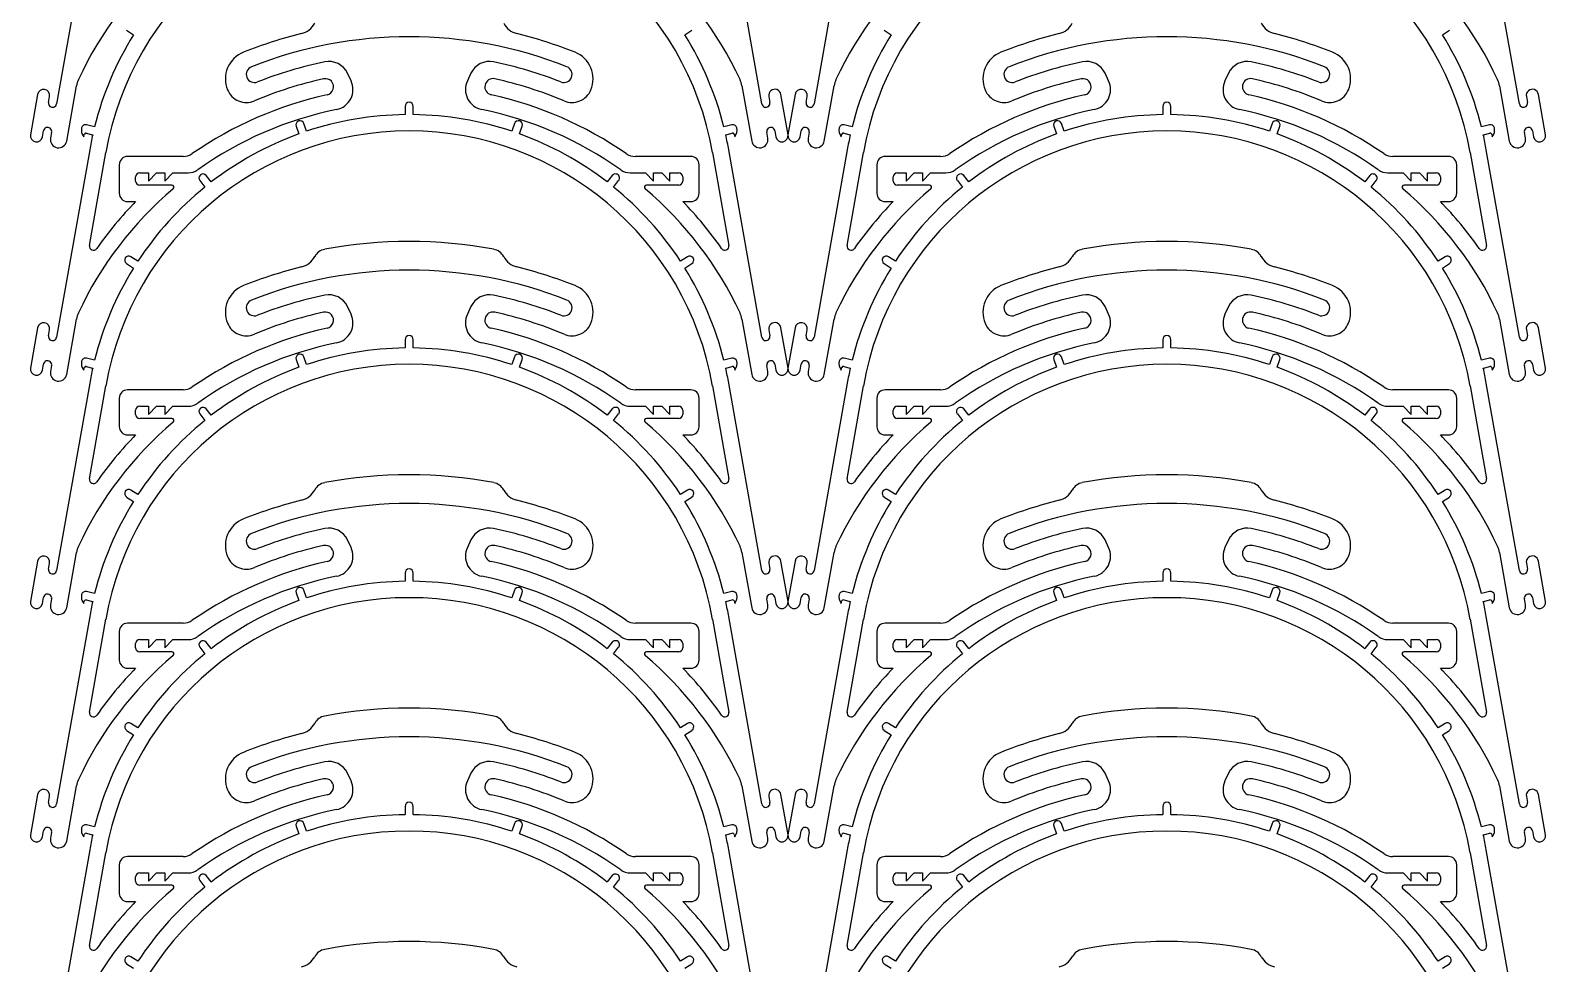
# Model space of a CAD drawing. Header units: millimetres. Extents: x 5 to 375, y 5 to 871.
# Drawn here: x 5.1 to 375.3, y 205 to 433 of the extents above; entities that cross this region are included whole.
import ezdxf

# ---------------------------------------------------------------- set-up
doc = ezdxf.new("R2010")
doc.units = ezdxf.units.MM
doc.header["$MEASUREMENT"] = 0

msp = doc.modelspace()

# ---------------------------------------------------------------- linework, layer by layer
at = {"color": 1}
for p, q in [((19.61, 460.85), (11.53, 415.06)), ((183.79, 415.06), (175.71, 460.85)), ((204.66, 460.85), (196.58, 415.06)), ((368.84, 415.06), (360.76, 460.85)), ((28.62, 433.04), (30.31, 431.96)), ((165.01, 431.96), (166.7, 433.04)), ((213.67, 433.04), (215.36, 431.96)), ((350.06, 431.96), (351.75, 433.04)), ((83.45, 420.69), (82.58, 422.55)), ((112.73, 422.55), (111.87, 420.69)), ((268.5, 420.69), (267.63, 422.55)), ((297.78, 422.55), (296.92, 420.69)), ((13.99, 405.99), (16.38, 419.5)), ((178.94, 419.5), (181.33, 405.99)), ((199.04, 405.99), (201.43, 419.5)), ((363.99, 419.5), (366.38, 405.99)), ((6.87, 417.4), (5.13, 407.55)), ((9.56, 415.4), (9.82, 416.88)), ((185.5, 416.88), (185.76, 415.4)), ((190.19, 407.55), (188.45, 417.4)), ((191.92, 417.4), (190.18, 407.55)), ((194.61, 415.4), (194.87, 416.88)), ((370.55, 416.88), (370.81, 415.4)), ((375.24, 407.55), (373.5, 417.4)), ((96.66, 414.46), (96.66, 412.45)), ((98.66, 412.45), (98.66, 414.46)), ((281.71, 414.46), (281.71, 412.45)), ((283.71, 412.45), (283.71, 414.46)), ((8.09, 407.03), (8.35, 408.51)), ((10.32, 408.16), (10.05, 406.69)), ((18.16, 407.03), (18.3, 407.64)), ((18.75, 407.92), (20.34, 407.54)), ((20.8, 409.49), (18.85, 409.95)), ((70.05, 409.63), (70.71, 407.73)), ((72.6, 408.39), (71.94, 410.29)), ((123.38, 410.29), (122.72, 408.39)), ((124.61, 407.73), (125.27, 409.63)), ((176.47, 409.95), (174.52, 409.49)), ((174.98, 407.54), (176.57, 407.92)), ((177.02, 407.64), (177.16, 407.03)), ((185.26, 406.69), (185, 408.16)), ((186.97, 408.51), (187.23, 407.03)), ((193.14, 407.03), (193.4, 408.51)), ((195.37, 408.16), (195.1, 406.69)), ((203.21, 407.03), (203.35, 407.64)), ((203.8, 407.92), (205.39, 407.54)), ((205.85, 409.49), (203.9, 409.95)), ((255.1, 409.63), (255.76, 407.73)), ((257.65, 408.39), (256.99, 410.29)), ((308.43, 410.29), (307.77, 408.39)), ((309.66, 407.73), (310.32, 409.63)), ((361.52, 409.95), (359.57, 409.49)), ((360.03, 407.54), (361.62, 407.92)), ((362.07, 407.64), (362.21, 407.03)), ((370.31, 406.69), (370.05, 408.16)), ((372.02, 408.51), (372.28, 407.03)), ((19.61, 403.85), (11.53, 358.06)), ((183.79, 358.06), (175.71, 403.85)), ((204.66, 403.85), (196.58, 358.06)), ((368.84, 358.06), (360.76, 403.85)), ((19.55, 380.51), (23.55, 403.16)), ((26.84, 400.22), (26.84, 393.22)), ((42.41, 402.22), (28.84, 402.22)), ((166.48, 402.22), (152.91, 402.22)), ((168.48, 393.22), (168.48, 400.22)), ((171.77, 403.16), (175.77, 380.51)), ((204.6, 380.51), (208.6, 403.16)), ((211.89, 400.22), (211.89, 393.22)), ((227.46, 402.22), (213.89, 402.22)), ((351.53, 402.22), (337.96, 402.22)), ((353.53, 393.22), (353.53, 400.22)), ((356.82, 403.16), (360.82, 380.51)), ((30.84, 396.22), (30.84, 397.22)), ((31.84, 398.22), (33.96, 398.22)), ((33.96, 398.22), (33.96, 396.22)), ((33.96, 396.22), (35.96, 398.22)), ((35.96, 398.22), (37.96, 398.22)), ((37.96, 398.22), (37.96, 396.22)), ((37.96, 396.22), (39.96, 398.22)), ((39.96, 398.22), (43.67, 398.22)), ((46.5, 396.33), (47.74, 394.76)), ((49.31, 396), (48.07, 397.57)), ((147.25, 397.57), (146.01, 396)), ((147.58, 394.76), (148.82, 396.33)), ((151.65, 398.22), (155.36, 398.22)), ((155.36, 398.22), (157.36, 396.22)), ((157.36, 396.22), (157.36, 398.22)), ((157.36, 398.22), (159.36, 398.22)), ((159.36, 398.22), (161.36, 396.22)), ((161.36, 396.22), (161.36, 398.22)), ((161.36, 398.22), (163.48, 398.22)), ((164.48, 397.22), (164.48, 396.22)), ((215.89, 396.22), (215.89, 397.22)), ((216.89, 398.22), (219.01, 398.22)), ((219.01, 398.22), (219.01, 396.22)), ((219.01, 396.22), (221.01, 398.22)), ((221.01, 398.22), (223.01, 398.22)), ((223.01, 398.22), (223.01, 396.22)), ((223.01, 396.22), (225.01, 398.22)), ((225.01, 398.22), (228.72, 398.22)), ((231.55, 396.33), (232.79, 394.76)), ((234.36, 396), (233.12, 397.57)), ((332.3, 397.57), (331.06, 396)), ((332.63, 394.76), (333.87, 396.33)), ((336.7, 398.22), (340.41, 398.22)), ((340.41, 398.22), (342.41, 396.22)), ((342.41, 396.22), (342.41, 398.22)), ((342.41, 398.22), (344.41, 398.22)), ((344.41, 398.22), (346.41, 396.22)), ((346.41, 396.22), (346.41, 398.22)), ((346.41, 398.22), (348.53, 398.22)), ((349.53, 397.22), (349.53, 396.22)), ((39.71, 395.22), (31.84, 395.22)), ((163.48, 395.22), (155.61, 395.22)), ((224.76, 395.22), (216.89, 395.22)), ((348.53, 395.22), (340.66, 395.22)), ((28.84, 391.22), (30.84, 391.22)), ((164.48, 391.22), (166.48, 391.22)), ((213.89, 391.22), (215.89, 391.22)), ((349.53, 391.22), (351.53, 391.22)), ((31.39, 376.65), (29.69, 377.73)), ((165.63, 377.73), (163.93, 376.65)), ((216.44, 376.65), (214.74, 377.73)), ((350.68, 377.73), (348.98, 376.65)), ((28.62, 376.04), (30.31, 374.96)), ((165.01, 374.96), (166.7, 376.04)), ((213.67, 376.04), (215.36, 374.96)), ((350.06, 374.96), (351.75, 376.04)), ((83.45, 363.69), (82.58, 365.55)), ((112.73, 365.55), (111.87, 363.69)), ((268.5, 363.69), (267.63, 365.55)), ((297.78, 365.55), (296.92, 363.69)), ((6.87, 360.4), (5.13, 350.55)), ((9.56, 358.4), (9.82, 359.88)), ((13.99, 348.99), (16.38, 362.5)), ((178.94, 362.5), (181.33, 348.99)), ((185.5, 359.88), (185.76, 358.4)), ((190.19, 350.55), (188.45, 360.4)), ((191.92, 360.4), (190.18, 350.55)), ((194.61, 358.4), (194.87, 359.88)), ((199.04, 348.99), (201.43, 362.5)), ((363.99, 362.5), (366.38, 348.99)), ((370.55, 359.88), (370.81, 358.4)), ((375.24, 350.55), (373.5, 360.4)), ((96.66, 357.46), (96.66, 355.45)), ((98.66, 355.45), (98.66, 357.46)), ((281.71, 357.46), (281.71, 355.45)), ((283.71, 355.45), (283.71, 357.46)), ((20.8, 352.49), (18.85, 352.95)), ((70.05, 352.63), (70.71, 350.73)), ((72.6, 351.39), (71.94, 353.29)), ((123.38, 353.29), (122.72, 351.39)), ((124.61, 350.73), (125.27, 352.63)), ((176.47, 352.95), (174.52, 352.49)), ((205.85, 352.49), (203.9, 352.95)), ((255.1, 352.63), (255.76, 350.73)), ((257.65, 351.39), (256.99, 353.29)), ((308.43, 353.29), (307.77, 351.39)), ((309.66, 350.73), (310.32, 352.63)), ((361.52, 352.95), (359.57, 352.49)), ((8.09, 350.03), (8.35, 351.51)), ((10.32, 351.16), (10.05, 349.69)), ((18.16, 350.03), (18.3, 350.64)), ((18.75, 350.92), (20.34, 350.54)), ((174.98, 350.54), (176.57, 350.92)), ((177.02, 350.64), (177.16, 350.03)), ((185.26, 349.69), (185, 351.16)), ((186.97, 351.51), (187.23, 350.03)), ((193.14, 350.03), (193.4, 351.51)), ((195.37, 351.16), (195.1, 349.69)), ((203.21, 350.03), (203.35, 350.64)), ((203.8, 350.92), (205.39, 350.54)), ((360.03, 350.54), (361.62, 350.92)), ((362.07, 350.64), (362.21, 350.03)), ((370.31, 349.69), (370.05, 351.16)), ((372.02, 351.51), (372.28, 350.03)), ((19.61, 346.85), (11.53, 301.06)), ((19.55, 323.51), (23.55, 346.16)), ((42.41, 345.22), (28.84, 345.22)), ((166.48, 345.22), (152.91, 345.22)), ((171.77, 346.16), (175.77, 323.51)), ((183.79, 301.06), (175.71, 346.85)), ((204.66, 346.85), (196.58, 301.06)), ((204.6, 323.51), (208.6, 346.16)), ((227.46, 345.22), (213.89, 345.22)), ((351.53, 345.22), (337.96, 345.22)), ((356.82, 346.16), (360.82, 323.51)), ((368.84, 301.06), (360.76, 346.85)), ((26.84, 343.22), (26.84, 336.22)), ((31.84, 341.22), (33.96, 341.22)), ((33.96, 341.22), (33.96, 339.22)), ((33.96, 339.22), (35.96, 341.22)), ((35.96, 341.22), (37.96, 341.22)), ((37.96, 341.22), (37.96, 339.22)), ((37.96, 339.22), (39.96, 341.22)), ((39.96, 341.22), (43.67, 341.22)), ((49.31, 339), (48.07, 340.57)), ((147.25, 340.57), (146.01, 339)), ((151.65, 341.22), (155.36, 341.22)), ((155.36, 341.22), (157.36, 339.22)), ((157.36, 339.22), (157.36, 341.22)), ((157.36, 341.22), (159.36, 341.22)), ((159.36, 341.22), (161.36, 339.22)), ((161.36, 339.22), (161.36, 341.22)), ((161.36, 341.22), (163.48, 341.22)), ((168.48, 336.22), (168.48, 343.22)), ((211.89, 343.22), (211.89, 336.22)), ((216.89, 341.22), (219.01, 341.22)), ((219.01, 341.22), (219.01, 339.22)), ((219.01, 339.22), (221.01, 341.22)), ((221.01, 341.22), (223.01, 341.22)), ((223.01, 341.22), (223.01, 339.22)), ((223.01, 339.22), (225.01, 341.22)), ((225.01, 341.22), (228.72, 341.22)), ((234.36, 339), (233.12, 340.57)), ((332.3, 340.57), (331.06, 339)), ((336.7, 341.22), (340.41, 341.22)), ((340.41, 341.22), (342.41, 339.22)), ((342.41, 339.22), (342.41, 341.22)), ((342.41, 341.22), (344.41, 341.22)), ((344.41, 341.22), (346.41, 339.22)), ((346.41, 339.22), (346.41, 341.22)), ((346.41, 341.22), (348.53, 341.22)), ((353.53, 336.22), (353.53, 343.22)), ((30.84, 339.22), (30.84, 340.22)), ((39.71, 338.22), (31.84, 338.22)), ((46.5, 339.33), (47.74, 337.76)), ((147.58, 337.76), (148.82, 339.33)), ((163.48, 338.22), (155.61, 338.22)), ((164.48, 340.22), (164.48, 339.22)), ((215.89, 339.22), (215.89, 340.22)), ((224.76, 338.22), (216.89, 338.22)), ((231.55, 339.33), (232.79, 337.76)), ((332.63, 337.76), (333.87, 339.33)), ((348.53, 338.22), (340.66, 338.22)), ((349.53, 340.22), (349.53, 339.22)), ((28.84, 334.22), (30.84, 334.22)), ((164.48, 334.22), (166.48, 334.22)), ((213.89, 334.22), (215.89, 334.22)), ((349.53, 334.22), (351.53, 334.22)), ((28.62, 319.04), (30.31, 317.96)), ((31.39, 319.65), (29.69, 320.73)), ((165.63, 320.73), (163.93, 319.65)), ((165.01, 317.96), (166.7, 319.04)), ((213.67, 319.04), (215.36, 317.96)), ((216.44, 319.65), (214.74, 320.73)), ((350.68, 320.73), (348.98, 319.65)), ((350.06, 317.96), (351.75, 319.04)), ((83.45, 306.69), (82.58, 308.55)), ((112.73, 308.55), (111.87, 306.69)), ((268.5, 306.69), (267.63, 308.55)), ((297.78, 308.55), (296.92, 306.69)), ((13.99, 291.99), (16.38, 305.5)), ((178.94, 305.5), (181.33, 291.99)), ((199.04, 291.99), (201.43, 305.5)), ((363.99, 305.5), (366.38, 291.99)), ((6.87, 303.4), (5.13, 293.55)), ((9.56, 301.4), (9.82, 302.88)), ((96.66, 300.46), (96.66, 298.45)), ((98.66, 298.45), (98.66, 300.46)), ((185.5, 302.88), (185.76, 301.4)), ((190.19, 293.55), (188.45, 303.4)), ((191.92, 303.4), (190.18, 293.55)), ((194.61, 301.4), (194.87, 302.88)), ((281.71, 300.46), (281.71, 298.45)), ((283.71, 298.45), (283.71, 300.46)), ((370.55, 302.88), (370.81, 301.4)), ((375.24, 293.55), (373.5, 303.4)), ((72.6, 294.39), (71.94, 296.29)), ((123.38, 296.29), (122.72, 294.39)), ((257.65, 294.39), (256.99, 296.29)), ((308.43, 296.29), (307.77, 294.39)), ((8.09, 293.03), (8.35, 294.51)), ((10.32, 294.16), (10.05, 292.69)), ((18.16, 293.03), (18.3, 293.64)), ((18.75, 293.92), (20.34, 293.54)), ((20.8, 295.49), (18.85, 295.95)), ((70.05, 295.63), (70.71, 293.73)), ((124.61, 293.73), (125.27, 295.63)), ((176.47, 295.95), (174.52, 295.49)), ((174.98, 293.54), (176.57, 293.92)), ((177.02, 293.64), (177.16, 293.03)), ((185.26, 292.69), (185, 294.16)), ((186.97, 294.51), (187.23, 293.03)), ((193.14, 293.03), (193.4, 294.51)), ((195.37, 294.16), (195.1, 292.69)), ((203.21, 293.03), (203.35, 293.64)), ((203.8, 293.92), (205.39, 293.54)), ((205.85, 295.49), (203.9, 295.95)), ((255.1, 295.63), (255.76, 293.73)), ((309.66, 293.73), (310.32, 295.63)), ((361.52, 295.95), (359.57, 295.49)), ((360.03, 293.54), (361.62, 293.92)), ((362.07, 293.64), (362.21, 293.03)), ((370.31, 292.69), (370.05, 294.16)), ((372.02, 294.51), (372.28, 293.03)), ((19.61, 289.85), (11.53, 244.06)), ((19.55, 266.51), (23.55, 289.16)), ((171.77, 289.16), (175.77, 266.51)), ((183.79, 244.06), (175.71, 289.85)), ((204.66, 289.85), (196.58, 244.06)), ((204.6, 266.51), (208.6, 289.16)), ((356.82, 289.16), (360.82, 266.51)), ((368.84, 244.06), (360.76, 289.85)), ((26.84, 286.22), (26.84, 279.22)), ((42.41, 288.22), (28.84, 288.22)), ((166.48, 288.22), (152.91, 288.22)), ((168.48, 279.22), (168.48, 286.22)), ((211.89, 286.22), (211.89, 279.22)), ((227.46, 288.22), (213.89, 288.22)), ((351.53, 288.22), (337.96, 288.22)), ((353.53, 279.22), (353.53, 286.22)), ((30.84, 282.22), (30.84, 283.22)), ((31.84, 284.22), (33.96, 284.22)), ((33.96, 284.22), (33.96, 282.22)), ((33.96, 282.22), (35.96, 284.22)), ((35.96, 284.22), (37.96, 284.22)), ((37.96, 284.22), (37.96, 282.22)), ((37.96, 282.22), (39.96, 284.22)), ((39.96, 284.22), (43.67, 284.22)), ((46.5, 282.33), (47.74, 280.76)), ((49.31, 282), (48.07, 283.57)), ((147.25, 283.57), (146.01, 282)), ((147.58, 280.76), (148.82, 282.33)), ((151.65, 284.22), (155.36, 284.22)), ((155.36, 284.22), (157.36, 282.22)), ((157.36, 282.22), (157.36, 284.22)), ((157.36, 284.22), (159.36, 284.22)), ((159.36, 284.22), (161.36, 282.22)), ((161.36, 282.22), (161.36, 284.22)), ((161.36, 284.22), (163.48, 284.22)), ((164.48, 283.22), (164.48, 282.22)), ((215.89, 282.22), (215.89, 283.22)), ((216.89, 284.22), (219.01, 284.22)), ((219.01, 284.22), (219.01, 282.22)), ((219.01, 282.22), (221.01, 284.22)), ((221.01, 284.22), (223.01, 284.22)), ((223.01, 284.22), (223.01, 282.22)), ((223.01, 282.22), (225.01, 284.22)), ((225.01, 284.22), (228.72, 284.22)), ((231.55, 282.33), (232.79, 280.76)), ((234.36, 282), (233.12, 283.57)), ((332.3, 283.57), (331.06, 282)), ((332.63, 280.76), (333.87, 282.33)), ((336.7, 284.22), (340.41, 284.22)), ((340.41, 284.22), (342.41, 282.22)), ((342.41, 282.22), (342.41, 284.22)), ((342.41, 284.22), (344.41, 284.22)), ((344.41, 284.22), (346.41, 282.22)), ((346.41, 282.22), (346.41, 284.22)), ((346.41, 284.22), (348.53, 284.22)), ((349.53, 283.22), (349.53, 282.22)), ((39.71, 281.22), (31.84, 281.22)), ((163.48, 281.22), (155.61, 281.22)), ((224.76, 281.22), (216.89, 281.22)), ((348.53, 281.22), (340.66, 281.22)), ((28.84, 277.22), (30.84, 277.22)), ((164.48, 277.22), (166.48, 277.22)), ((213.89, 277.22), (215.89, 277.22)), ((349.53, 277.22), (351.53, 277.22)), ((31.39, 262.65), (29.69, 263.73)), ((165.63, 263.73), (163.93, 262.65)), ((216.44, 262.65), (214.74, 263.73)), ((350.68, 263.73), (348.98, 262.65)), ((28.62, 262.04), (30.31, 260.96)), ((165.01, 260.96), (166.7, 262.04)), ((213.67, 262.04), (215.36, 260.96)), ((350.06, 260.96), (351.75, 262.04)), ((13.99, 234.99), (16.38, 248.5)), ((83.45, 249.69), (82.58, 251.55)), ((112.73, 251.55), (111.87, 249.69)), ((178.94, 248.5), (181.33, 234.99)), ((199.04, 234.99), (201.43, 248.5)), ((268.5, 249.69), (267.63, 251.55)), ((297.78, 251.55), (296.92, 249.69)), ((363.99, 248.5), (366.38, 234.99)), ((6.87, 246.4), (5.13, 236.55)), ((9.56, 244.4), (9.82, 245.88)), ((185.5, 245.88), (185.76, 244.4)), ((190.19, 236.55), (188.45, 246.4)), ((191.92, 246.4), (190.18, 236.55)), ((194.61, 244.4), (194.87, 245.88)), ((370.55, 245.88), (370.81, 244.4)), ((375.24, 236.55), (373.5, 246.4)), ((96.66, 243.46), (96.66, 241.45)), ((98.66, 241.45), (98.66, 243.46)), ((281.71, 243.46), (281.71, 241.45)), ((283.71, 241.45), (283.71, 243.46)), ((8.09, 236.03), (8.35, 237.51)), ((10.32, 237.16), (10.05, 235.69)), ((18.75, 236.92), (20.34, 236.54)), ((20.8, 238.49), (18.85, 238.95)), ((70.05, 238.63), (70.71, 236.73)), ((72.6, 237.39), (71.94, 239.29)), ((123.38, 239.29), (122.72, 237.39)), ((124.61, 236.73), (125.27, 238.63)), ((176.47, 238.95), (174.52, 238.49)), ((174.98, 236.54), (176.57, 236.92)), ((185.26, 235.69), (185, 237.16)), ((186.97, 237.51), (187.23, 236.03)), ((193.14, 236.03), (193.4, 237.51)), ((195.37, 237.16), (195.1, 235.69)), ((203.8, 236.92), (205.39, 236.54)), ((205.85, 238.49), (203.9, 238.95)), ((255.1, 238.63), (255.76, 236.73)), ((257.65, 237.39), (256.99, 239.29)), ((308.43, 239.29), (307.77, 237.39)), ((309.66, 236.73), (310.32, 238.63)), ((361.52, 238.95), (359.57, 238.49)), ((360.03, 236.54), (361.62, 236.92)), ((370.31, 235.69), (370.05, 237.16)), ((372.02, 237.51), (372.28, 236.03)), ((18.16, 236.03), (18.3, 236.64)), ((177.02, 236.64), (177.16, 236.03)), ((203.21, 236.03), (203.35, 236.64)), ((362.07, 236.64), (362.21, 236.03)), ((19.61, 232.85), (11.53, 187.06)), ((19.55, 209.51), (23.55, 232.16)), ((42.41, 231.22), (28.84, 231.22)), ((166.48, 231.22), (152.91, 231.22)), ((171.77, 232.16), (175.77, 209.51)), ((183.79, 187.06), (175.71, 232.85)), ((204.66, 232.85), (196.58, 187.06)), ((204.6, 209.51), (208.6, 232.16)), ((227.46, 231.22), (213.89, 231.22)), ((351.53, 231.22), (337.96, 231.22)), ((356.82, 232.16), (360.82, 209.51)), ((368.84, 187.06), (360.76, 232.85)), ((26.84, 229.22), (26.84, 222.22)), ((30.84, 225.22), (30.84, 226.22)), ((31.84, 227.22), (33.96, 227.22)), ((33.96, 227.22), (33.96, 225.22)), ((33.96, 225.22), (35.96, 227.22)), ((35.96, 227.22), (37.96, 227.22)), ((37.96, 227.22), (37.96, 225.22)), ((37.96, 225.22), (39.96, 227.22)), ((39.96, 227.22), (43.67, 227.22)), ((49.31, 225), (48.07, 226.57)), ((147.25, 226.57), (146.01, 225)), ((151.65, 227.22), (155.36, 227.22)), ((155.36, 227.22), (157.36, 225.22)), ((157.36, 225.22), (157.36, 227.22)), ((157.36, 227.22), (159.36, 227.22)), ((159.36, 227.22), (161.36, 225.22)), ((161.36, 225.22), (161.36, 227.22)), ((161.36, 227.22), (163.48, 227.22)), ((164.48, 226.22), (164.48, 225.22)), ((168.48, 222.22), (168.48, 229.22)), ((211.89, 229.22), (211.89, 222.22)), ((215.89, 225.22), (215.89, 226.22)), ((216.89, 227.22), (219.01, 227.22)), ((219.01, 227.22), (219.01, 225.22)), ((219.01, 225.22), (221.01, 227.22)), ((221.01, 227.22), (223.01, 227.22)), ((223.01, 227.22), (223.01, 225.22)), ((223.01, 225.22), (225.01, 227.22)), ((225.01, 227.22), (228.72, 227.22)), ((234.36, 225), (233.12, 226.57)), ((332.3, 226.57), (331.06, 225)), ((336.7, 227.22), (340.41, 227.22)), ((340.41, 227.22), (342.41, 225.22)), ((342.41, 225.22), (342.41, 227.22)), ((342.41, 227.22), (344.41, 227.22)), ((344.41, 227.22), (346.41, 225.22)), ((346.41, 225.22), (346.41, 227.22)), ((346.41, 227.22), (348.53, 227.22)), ((349.53, 226.22), (349.53, 225.22)), ((353.53, 222.22), (353.53, 229.22)), ((39.71, 224.22), (31.84, 224.22)), ((46.5, 225.33), (47.74, 223.76)), ((147.58, 223.76), (148.82, 225.33)), ((163.48, 224.22), (155.61, 224.22)), ((224.76, 224.22), (216.89, 224.22)), ((231.55, 225.33), (232.79, 223.76)), ((332.63, 223.76), (333.87, 225.33)), ((348.53, 224.22), (340.66, 224.22)), ((28.84, 220.22), (30.84, 220.22)), ((164.48, 220.22), (166.48, 220.22)), ((213.89, 220.22), (215.89, 220.22)), ((349.53, 220.22), (351.53, 220.22)), ((28.62, 205.04), (30.31, 203.96)), ((31.39, 205.65), (29.69, 206.73)), ((165.63, 206.73), (163.93, 205.65)), ((165.01, 203.96), (166.7, 205.04)), ((213.67, 205.04), (215.36, 203.96)), ((216.44, 205.65), (214.74, 206.73)), ((350.68, 206.73), (348.98, 205.65)), ((350.06, 203.96), (351.75, 205.04))]:
    msp.add_line(p, q, dxfattribs=at)
for centre, radius, start, end in [((97.66, 390.22), 75.23, 9.9005, 170.0995), ((282.71, 390.22), 75.23, 9.9005, 170.0995), ((97.66, 383.28), 89.18, 130.2509, 154.9771), ((97.66, 383.28), 89.18, 25.0229, 49.7491), ((282.71, 383.28), 89.18, 130.2509, 154.9771), ((282.71, 383.28), 89.18, 25.0229, 49.7491), ((70.16, 437.1), 5, 283.9379, 331.9714), ((125.16, 437.1), 5, 208.0286, 256.0621), ((255.21, 437.1), 5, 283.9379, 331.9714), ((310.21, 437.1), 5, 208.0286, 256.0621), ((97.66, 390.22), 79.23, 148.2108, 165.9271), ((97.66, 326.28), 109.18, 103.9379, 111.7758), ((97.66, 326.28), 105.18, 68.5144, 111.4856), ((97.66, 326.28), 109.18, 68.2242, 76.0621), ((97.66, 390.22), 79.23, 14.0729, 31.7892), ((282.71, 390.22), 79.23, 148.2108, 165.9271), ((282.71, 326.28), 109.18, 103.9379, 111.7758), ((282.71, 326.28), 105.18, 68.5144, 111.4856), ((282.71, 326.28), 109.18, 68.2242, 76.0621), ((282.71, 390.22), 79.23, 14.0729, 31.7892), ((59.75, 421.17), 7, 111.7758, 202.3365), ((135.57, 421.17), 7, 337.6635, 68.2242), ((244.8, 421.17), 7, 111.7758, 202.3365), ((320.62, 421.17), 7, 337.6635, 68.2242), ((59.87, 422.29), 2, 111.4856, 291.4856), ((97.66, 326.28), 101.18, 101.762, 111.4856), ((78.05, 420.44), 5, 25, 101.762), ((117.27, 420.44), 5, 78.238, 155), ((97.66, 326.28), 101.18, 68.5144, 78.238), ((135.45, 422.29), 2, 248.5144, 68.5144), ((244.92, 422.29), 2, 111.4856, 291.4856), ((282.71, 326.28), 101.18, 101.762, 111.4856), ((263.1, 420.44), 5, 25, 101.762), ((302.32, 420.44), 5, 78.238, 155), ((282.71, 326.28), 101.18, 68.5144, 78.238), ((320.5, 422.29), 2, 248.5144, 68.5144), ((8.34, 417.14), 1.5, 350, 170), ((22.29, 418.46), 6, 154.9771, 170), ((57.9, 420.41), 5, 202.3365, 292.8973), ((97.66, 326.28), 97.18, 102.4269, 112.8973), ((77.18, 419.23), 2, 282.4269, 102.4269), ((78.92, 418.58), 5, 281.4756, 25), ((116.4, 418.58), 5, 155, 258.5244), ((118.14, 419.23), 2, 77.5731, 257.5731), ((97.66, 326.28), 97.18, 67.1027, 77.5731), ((137.42, 420.41), 5, 247.1027, 337.6635), ((173.03, 418.46), 6, 10, 25.0229), ((186.97, 417.14), 1.5, 10, 190), ((193.39, 417.14), 1.5, 350, 170), ((207.34, 418.46), 6, 154.9771, 170), ((242.95, 420.41), 5, 202.3365, 292.8973), ((282.71, 326.28), 97.18, 102.4269, 112.8973), ((262.23, 419.23), 2, 282.4269, 102.4269), ((263.97, 418.58), 5, 281.4756, 25), ((301.45, 418.58), 5, 155, 258.5244), ((303.19, 419.23), 2, 77.5731, 257.5731), ((282.71, 326.28), 97.18, 67.1027, 77.5731), ((322.47, 420.41), 5, 247.1027, 337.6635), ((358.08, 418.46), 6, 10, 25.0229), ((372.02, 417.14), 1.5, 10, 190), ((10.55, 415.23), 1, 169.9996, 349.9997), ((97.66, 326.28), 93.18, 102.4269, 124.6485), ((97.66, 414.46), 1, 0, 180), ((97.66, 326.28), 93.18, 55.3515, 77.5731), ((184.77, 415.23), 1, 190.0003, 10.0004), ((195.6, 415.23), 1, 169.9996, 349.9997), ((282.71, 326.28), 93.18, 102.4269, 124.6485), ((282.71, 414.46), 1, 0, 180), ((282.71, 326.28), 93.18, 55.3515, 77.5731), ((369.82, 415.23), 1, 190.0003, 10.0004), ((97.66, 326.28), 89.18, 101.4756, 125.4084), ((70.99, 409.96), 1, 19.1625, 199.1625), ((97.66, 333.22), 79.23, 90.7231, 108.4394), ((97.66, 333.22), 79.23, 71.5606, 89.2769), ((97.66, 326.28), 89.18, 54.5916, 78.5244), ((124.32, 409.96), 1, 340.8375, 160.8375), ((282.71, 326.28), 89.18, 101.4756, 125.4084), ((256.04, 409.96), 1, 19.1625, 199.1625), ((282.71, 333.22), 79.23, 90.7231, 108.4394), ((282.71, 333.22), 79.23, 71.5606, 89.2769), ((282.71, 326.28), 89.18, 54.5916, 78.5244), ((309.37, 409.96), 1, 340.8375, 160.8375), ((6.61, 407.29), 1.5, 170, 350), ((9.33, 408.34), 1, 349.9996, 169.9999), ((20.08, 408.63), 2.5, 166.6502, 219.7803), ((18.62, 408.98), 1, 76.6502, 166.6502), ((18.67, 407.56), 0.375, 76.651, 166.6502), ((97.66, 390.22), 79.23, 167.3733, 170.0969), ((97.66, 333.22), 75.23, 9.9005, 170.0995), ((97.66, 333.22), 79.23, 109.8857, 127.602), ((97.66, 333.22), 79.23, 52.398, 70.1143), ((97.66, 390.22), 79.23, 9.9031, 12.6267), ((176.7, 408.98), 1, 13.3498, 103.3498), ((176.65, 407.56), 0.375, 13.3498, 103.349), ((175.24, 408.63), 2.5, 320.2197, 13.3498), ((185.99, 408.34), 1, 10.0001, 190.0004), ((188.71, 407.29), 1.5, 190, 10), ((191.66, 407.29), 1.5, 170, 350), ((194.38, 408.34), 1, 349.9996, 169.9999), ((205.13, 408.63), 2.5, 166.6502, 219.7803), ((203.67, 408.98), 1, 76.6502, 166.6502), ((203.72, 407.56), 0.375, 76.651, 166.6502), ((282.71, 390.22), 79.23, 167.3733, 170.0969), ((282.71, 333.22), 75.23, 9.9005, 170.0995), ((282.71, 333.22), 79.23, 109.8857, 127.602), ((282.71, 333.22), 79.23, 52.398, 70.1143), ((282.71, 390.22), 79.23, 9.9031, 12.6267), ((361.75, 408.98), 1, 13.3498, 103.3498), ((361.7, 407.56), 0.375, 13.3498, 103.349), ((360.29, 408.63), 2.5, 320.2197, 13.3498), ((371.04, 408.34), 1, 10.0001, 190.0004), ((373.76, 407.29), 1.5, 190, 10), ((12.02, 406.34), 2, 170, 350), ((183.29, 406.34), 2, 190, 10), ((197.07, 406.34), 2, 170, 350), ((368.34, 406.34), 2, 190, 10), ((28.84, 400.22), 2, 90, 180), ((42.41, 406.22), 4, 270, 304.6485), ((152.91, 406.22), 4, 235.3515, 270), ((166.48, 400.22), 2, 0, 90), ((213.89, 400.22), 2, 90, 180), ((227.46, 406.22), 4, 270, 304.6485), ((337.96, 406.22), 4, 235.3515, 270), ((351.53, 400.22), 2, 0, 90), ((31.84, 397.22), 1, 90, 180), ((31.84, 396.22), 1, 180, 270), ((43.67, 402.22), 4, 270, 305.4084), ((47.28, 396.95), 1, 38.3251, 218.3251), ((148.04, 396.95), 1, 321.6749, 141.6749), ((151.65, 402.22), 4, 234.5916, 270), ((163.48, 397.22), 1, 0, 90), ((163.48, 396.22), 1, 270, 0), ((216.89, 397.22), 1, 90, 180), ((216.89, 396.22), 1, 180, 270), ((228.72, 402.22), 4, 270, 305.4084), ((232.33, 396.95), 1, 38.3251, 218.3251), ((333.09, 396.95), 1, 321.6749, 141.6749), ((336.7, 402.22), 4, 234.5916, 270), ((348.53, 397.22), 1, 0, 90), ((348.53, 396.22), 1, 270, 0), ((97.66, 326.28), 89.18, 130.2509, 154.9771), ((28.84, 393.22), 2, 180, 270), ((97.66, 333.22), 79.23, 129.0482, 146.7645), ((39.71, 394.72), 0.5, 310.2509, 90), ((97.66, 333.22), 79.23, 33.2355, 50.9518), ((155.61, 394.72), 0.5, 90, 229.7491), ((97.66, 326.28), 89.18, 25.0229, 49.7491), ((166.48, 393.22), 2, 270, 0), ((282.71, 326.28), 89.18, 130.2509, 154.9771), ((213.89, 393.22), 2, 180, 270), ((282.71, 333.22), 79.23, 129.0482, 146.7645), ((224.76, 394.72), 0.5, 310.2509, 90), ((282.71, 333.22), 79.23, 33.2355, 50.9518), ((340.66, 394.72), 0.5, 90, 229.7491), ((282.71, 326.28), 89.18, 25.0229, 49.7491), ((351.53, 393.22), 2, 270, 0), ((97.66, 326.28), 93.18, 135.8137, 144.9729), ((97.66, 326.28), 93.18, 35.0271, 44.1863), ((282.71, 326.28), 93.18, 135.8137, 144.9729), ((282.71, 326.28), 93.18, 35.0271, 44.1863), ((97.66, 269.28), 112.18, 79.3958, 100.6042), ((282.71, 269.28), 112.18, 79.3958, 100.6042), ((20.54, 380.33), 1, 170, 324.9729), ((29.16, 376.89), 1, 57.4876, 237.4876), ((70.16, 380.1), 5, 283.9379, 331.9714), ((77.66, 376.1), 3.5, 100.6044, 151.9714), ((117.66, 376.1), 3.5, 28.0286, 79.3958), ((125.16, 380.1), 5, 208.0286, 256.0621), ((166.16, 376.89), 1, 302.5124, 122.5124), ((174.78, 380.33), 1, 215.0271, 10), ((205.59, 380.33), 1, 170, 324.9729), ((214.21, 376.89), 1, 57.4876, 237.4876), ((255.21, 380.1), 5, 283.9379, 331.9714), ((262.71, 376.1), 3.5, 100.6044, 151.9714), ((302.71, 376.1), 3.5, 28.0286, 79.3958), ((310.21, 380.1), 5, 208.0286, 256.0621), ((351.21, 376.89), 1, 302.5124, 122.5124), ((359.83, 380.33), 1, 215.0271, 10), ((97.66, 333.22), 79.23, 148.2108, 165.9271), ((97.66, 269.28), 109.18, 103.9379, 111.7758), ((97.66, 269.28), 105.18, 68.5144, 111.4856), ((97.66, 269.28), 109.18, 68.2242, 76.0621), ((97.66, 333.22), 79.23, 14.0729, 31.7892), ((282.71, 333.22), 79.23, 148.2108, 165.9271), ((282.71, 269.28), 109.18, 103.9379, 111.7758), ((282.71, 269.28), 105.18, 68.5144, 111.4856), ((282.71, 269.28), 109.18, 68.2242, 76.0621), ((282.71, 333.22), 79.23, 14.0729, 31.7892), ((59.75, 364.17), 7, 111.7758, 202.3365), ((135.57, 364.17), 7, 337.6635, 68.2242), ((244.8, 364.17), 7, 111.7758, 202.3365), ((320.62, 364.17), 7, 337.6635, 68.2242), ((59.87, 365.29), 2, 111.4856, 291.4856), ((97.66, 269.28), 101.18, 101.762, 111.4856), ((78.05, 363.44), 5, 25, 101.762), ((117.27, 363.44), 5, 78.238, 155), ((97.66, 269.28), 101.18, 68.5144, 78.238), ((135.45, 365.29), 2, 248.5144, 68.5144), ((244.92, 365.29), 2, 111.4856, 291.4856), ((282.71, 269.28), 101.18, 101.762, 111.4856), ((263.1, 363.44), 5, 25, 101.762), ((302.32, 363.44), 5, 78.238, 155), ((282.71, 269.28), 101.18, 68.5144, 78.238), ((320.5, 365.29), 2, 248.5144, 68.5144), ((22.29, 361.46), 6, 154.9771, 170), ((97.66, 269.28), 97.18, 102.4269, 112.8973), ((77.18, 362.23), 2, 282.4269, 102.4269), ((78.92, 361.58), 5, 281.4756, 25), ((116.4, 361.58), 5, 155, 258.5244), ((118.14, 362.23), 2, 77.5731, 257.5731), ((97.66, 269.28), 97.18, 67.1027, 77.5731), ((173.03, 361.46), 6, 10, 25.0229), ((207.34, 361.46), 6, 154.9771, 170), ((282.71, 269.28), 97.18, 102.4269, 112.8973), ((262.23, 362.23), 2, 282.4269, 102.4269), ((263.97, 361.58), 5, 281.4756, 25), ((301.45, 361.58), 5, 155, 258.5244), ((303.19, 362.23), 2, 77.5731, 257.5731), ((282.71, 269.28), 97.18, 67.1027, 77.5731), ((358.08, 361.46), 6, 10, 25.0229), ((8.34, 360.14), 1.5, 350, 170), ((97.66, 269.28), 93.18, 102.4269, 124.6485), ((57.9, 363.41), 5, 202.3365, 292.8973), ((97.66, 269.28), 93.18, 55.3515, 77.5731), ((137.42, 363.41), 5, 247.1027, 337.6635), ((186.97, 360.14), 1.5, 10, 190), ((193.39, 360.14), 1.5, 350, 170), ((282.71, 269.28), 93.18, 102.4269, 124.6485), ((242.95, 363.41), 5, 202.3365, 292.8973), ((282.71, 269.28), 93.18, 55.3515, 77.5731), ((322.47, 363.41), 5, 247.1027, 337.6635), ((372.02, 360.14), 1.5, 10, 190), ((10.55, 358.23), 1, 169.9996, 349.9997), ((97.66, 269.28), 89.18, 101.4756, 125.4084), ((97.66, 276.22), 79.23, 90.7231, 108.4394), ((97.66, 357.46), 1, 0, 180), ((97.66, 276.22), 79.23, 71.5606, 89.2769), ((97.66, 269.28), 89.18, 54.5916, 78.5244), ((184.77, 358.23), 1, 190.0003, 10.0004), ((195.6, 358.23), 1, 169.9996, 349.9997), ((282.71, 269.28), 89.18, 101.4756, 125.4084), ((282.71, 276.22), 79.23, 90.7231, 108.4394), ((282.71, 357.46), 1, 0, 180), ((282.71, 276.22), 79.23, 71.5606, 89.2769), ((282.71, 269.28), 89.18, 54.5916, 78.5244), ((369.82, 358.23), 1, 190.0003, 10.0004), ((9.33, 351.34), 1, 349.9996, 169.9999), ((20.08, 351.63), 2.5, 166.6502, 219.7803), ((18.62, 351.98), 1, 76.6502, 166.6502), ((70.99, 352.96), 1, 19.1625, 199.1625), ((124.32, 352.96), 1, 340.8375, 160.8375), ((176.7, 351.98), 1, 13.3498, 103.3498), ((175.24, 351.63), 2.5, 320.2197, 13.3498), ((185.99, 351.34), 1, 10.0001, 190.0004), ((194.38, 351.34), 1, 349.9996, 169.9999), ((205.13, 351.63), 2.5, 166.6502, 219.7803), ((203.67, 351.98), 1, 76.6502, 166.6502), ((256.04, 352.96), 1, 19.1625, 199.1625), ((309.37, 352.96), 1, 340.8375, 160.8375), ((361.75, 351.98), 1, 13.3498, 103.3498), ((360.29, 351.63), 2.5, 320.2197, 13.3498), ((371.04, 351.34), 1, 10.0001, 190.0004), ((6.61, 350.29), 1.5, 170, 350), ((12.02, 349.34), 2, 170, 350), ((18.67, 350.56), 0.375, 76.651, 166.6502), ((97.66, 333.22), 79.23, 167.3733, 170.0969), ((97.66, 276.22), 75.23, 9.9005, 170.0995), ((97.66, 276.22), 79.23, 109.8857, 127.602), ((97.66, 276.22), 79.23, 52.398, 70.1143), ((97.66, 333.22), 79.23, 9.9031, 12.6267), ((176.65, 350.56), 0.375, 13.3498, 103.349), ((183.29, 349.34), 2, 190, 10), ((188.71, 350.29), 1.5, 190, 10), ((191.66, 350.29), 1.5, 170, 350), ((197.07, 349.34), 2, 170, 350), ((203.72, 350.56), 0.375, 76.651, 166.6502), ((282.71, 333.22), 79.23, 167.3733, 170.0969), ((282.71, 276.22), 75.23, 9.9005, 170.0995), ((282.71, 276.22), 79.23, 109.8857, 127.602), ((282.71, 276.22), 79.23, 52.398, 70.1143), ((282.71, 333.22), 79.23, 9.9031, 12.6267), ((361.7, 350.56), 0.375, 13.3498, 103.349), ((368.34, 349.34), 2, 190, 10), ((373.76, 350.29), 1.5, 190, 10), ((28.84, 343.22), 2, 90, 180), ((42.41, 349.22), 4, 270, 304.6485), ((152.91, 349.22), 4, 235.3515, 270), ((166.48, 343.22), 2, 0, 90), ((213.89, 343.22), 2, 90, 180), ((227.46, 349.22), 4, 270, 304.6485), ((337.96, 349.22), 4, 235.3515, 270), ((351.53, 343.22), 2, 0, 90), ((31.84, 340.22), 1, 90, 180), ((43.67, 345.22), 4, 270, 305.4084), ((47.28, 339.95), 1, 38.3251, 218.3251), ((148.04, 339.95), 1, 321.6749, 141.6749), ((151.65, 345.22), 4, 234.5916, 270), ((163.48, 340.22), 1, 0, 90), ((216.89, 340.22), 1, 90, 180), ((228.72, 345.22), 4, 270, 305.4084), ((232.33, 339.95), 1, 38.3251, 218.3251), ((333.09, 339.95), 1, 321.6749, 141.6749), ((336.7, 345.22), 4, 234.5916, 270), ((348.53, 340.22), 1, 0, 90), ((97.66, 269.28), 89.18, 130.2509, 154.9771), ((31.84, 339.22), 1, 180, 270), ((97.66, 276.22), 79.23, 129.0482, 146.7645), ((39.71, 337.72), 0.5, 310.2509, 90), ((97.66, 276.22), 79.23, 33.2355, 50.9518), ((155.61, 337.72), 0.5, 90, 229.7491), ((97.66, 269.28), 89.18, 25.0229, 49.7491), ((163.48, 339.22), 1, 270, 0), ((282.71, 269.28), 89.18, 130.2509, 154.9771), ((216.89, 339.22), 1, 180, 270), ((282.71, 276.22), 79.23, 129.0482, 146.7645), ((224.76, 337.72), 0.5, 310.2509, 90), ((282.71, 276.22), 79.23, 33.2355, 50.9518), ((340.66, 337.72), 0.5, 90, 229.7491), ((282.71, 269.28), 89.18, 25.0229, 49.7491), ((348.53, 339.22), 1, 270, 0), ((97.66, 269.28), 93.18, 135.8137, 144.9729), ((28.84, 336.22), 2, 180, 270), ((97.66, 269.28), 93.18, 35.0271, 44.1863), ((166.48, 336.22), 2, 270, 0), ((282.71, 269.28), 93.18, 135.8137, 144.9729), ((213.89, 336.22), 2, 180, 270), ((282.71, 269.28), 93.18, 35.0271, 44.1863), ((351.53, 336.22), 2, 270, 0), ((20.54, 323.33), 1, 170, 324.9729), ((77.66, 319.1), 3.5, 100.6044, 151.9714), ((97.66, 212.28), 112.18, 79.3958, 100.6042), ((117.66, 319.1), 3.5, 28.0286, 79.3958), ((174.78, 323.33), 1, 215.0271, 10), ((205.59, 323.33), 1, 170, 324.9729), ((262.71, 319.1), 3.5, 100.6044, 151.9714), ((282.71, 212.28), 112.18, 79.3958, 100.6042), ((302.71, 319.1), 3.5, 28.0286, 79.3958), ((359.83, 323.33), 1, 215.0271, 10), ((29.16, 319.89), 1, 57.4876, 237.4876), ((70.16, 323.1), 5, 283.9379, 331.9714), ((125.16, 323.1), 5, 208.0286, 256.0621), ((166.16, 319.89), 1, 302.5124, 122.5124), ((214.21, 319.89), 1, 57.4876, 237.4876), ((255.21, 323.1), 5, 283.9379, 331.9714), ((310.21, 323.1), 5, 208.0286, 256.0621), ((351.21, 319.89), 1, 302.5124, 122.5124), ((97.66, 276.22), 79.23, 148.2108, 165.9271), ((97.66, 212.28), 109.18, 103.9379, 111.7758), ((97.66, 212.28), 105.18, 68.5144, 111.4856), ((97.66, 212.28), 109.18, 68.2242, 76.0621), ((97.66, 276.22), 79.23, 14.0729, 31.7892), ((282.71, 276.22), 79.23, 148.2108, 165.9271), ((282.71, 212.28), 109.18, 103.9379, 111.7758), ((282.71, 212.28), 105.18, 68.5144, 111.4856), ((282.71, 212.28), 109.18, 68.2242, 76.0621), ((282.71, 276.22), 79.23, 14.0729, 31.7892), ((59.75, 307.17), 7, 111.7758, 202.3365), ((97.66, 212.28), 101.18, 101.762, 111.4856), ((78.05, 306.44), 5, 25, 101.762), ((117.27, 306.44), 5, 78.238, 155), ((97.66, 212.28), 101.18, 68.5144, 78.238), ((135.57, 307.17), 7, 337.6635, 68.2242), ((244.8, 307.17), 7, 111.7758, 202.3365), ((282.71, 212.28), 101.18, 101.762, 111.4856), ((263.1, 306.44), 5, 25, 101.762), ((302.32, 306.44), 5, 78.238, 155), ((282.71, 212.28), 101.18, 68.5144, 78.238), ((320.62, 307.17), 7, 337.6635, 68.2242), ((59.87, 308.29), 2, 111.4856, 291.4856), ((77.18, 305.23), 2, 282.4269, 102.4269), ((118.14, 305.23), 2, 77.5731, 257.5731), ((135.45, 308.29), 2, 248.5144, 68.5144), ((244.92, 308.29), 2, 111.4856, 291.4856), ((262.23, 305.23), 2, 282.4269, 102.4269), ((303.19, 305.23), 2, 77.5731, 257.5731), ((320.5, 308.29), 2, 248.5144, 68.5144), ((8.34, 303.14), 1.5, 350, 170), ((22.29, 304.46), 6, 154.9771, 170), ((57.9, 306.41), 5, 202.3365, 292.8973), ((97.66, 212.28), 97.18, 102.4269, 112.8973), ((78.92, 304.58), 5, 281.4756, 25), ((116.4, 304.58), 5, 155, 258.5244), ((97.66, 212.28), 97.18, 67.1027, 77.5731), ((137.42, 306.41), 5, 247.1027, 337.6635), ((173.03, 304.46), 6, 10, 25.0229), ((186.97, 303.14), 1.5, 10, 190), ((193.39, 303.14), 1.5, 350, 170), ((207.34, 304.46), 6, 154.9771, 170), ((242.95, 306.41), 5, 202.3365, 292.8973), ((282.71, 212.28), 97.18, 102.4269, 112.8973), ((263.97, 304.58), 5, 281.4756, 25), ((301.45, 304.58), 5, 155, 258.5244), ((282.71, 212.28), 97.18, 67.1027, 77.5731), ((322.47, 306.41), 5, 247.1027, 337.6635), ((358.08, 304.46), 6, 10, 25.0229), ((372.02, 303.14), 1.5, 10, 190), ((10.55, 301.23), 1, 169.9996, 349.9997), ((97.66, 212.28), 93.18, 102.4269, 124.6485), ((97.66, 300.46), 1, 0, 180), ((97.66, 212.28), 93.18, 55.3515, 77.5731), ((184.77, 301.23), 1, 190.0003, 10.0004), ((195.6, 301.23), 1, 169.9996, 349.9997), ((282.71, 212.28), 93.18, 102.4269, 124.6485), ((282.71, 300.46), 1, 0, 180), ((282.71, 212.28), 93.18, 55.3515, 77.5731), ((369.82, 301.23), 1, 190.0003, 10.0004), ((97.66, 212.28), 89.18, 101.4756, 125.4084), ((70.99, 295.96), 1, 19.1625, 199.1625), ((97.66, 219.22), 79.23, 90.7231, 108.4394), ((97.66, 219.22), 79.23, 71.5606, 89.2769), ((97.66, 212.28), 89.18, 54.5916, 78.5244), ((124.32, 295.96), 1, 340.8375, 160.8375), ((282.71, 212.28), 89.18, 101.4756, 125.4084), ((256.04, 295.96), 1, 19.1625, 199.1625), ((282.71, 219.22), 79.23, 90.7231, 108.4394), ((282.71, 219.22), 79.23, 71.5606, 89.2769), ((282.71, 212.28), 89.18, 54.5916, 78.5244), ((309.37, 295.96), 1, 340.8375, 160.8375), ((6.61, 293.29), 1.5, 170, 350), ((9.33, 294.34), 1, 349.9996, 169.9999), ((12.02, 292.34), 2, 170, 350), ((20.08, 294.63), 2.5, 166.6502, 219.7803), ((18.62, 294.98), 1, 76.6502, 166.6502), ((18.67, 293.56), 0.375, 76.651, 166.6502), ((97.66, 276.22), 79.23, 167.3733, 170.0969), ((97.66, 219.22), 75.23, 9.9005, 170.0995), ((97.66, 219.22), 79.23, 109.8857, 127.602), ((97.66, 219.22), 79.23, 52.398, 70.1143), ((97.66, 276.22), 79.23, 9.9031, 12.6267), ((176.7, 294.98), 1, 13.3498, 103.3498), ((176.65, 293.56), 0.375, 13.3498, 103.349), ((175.24, 294.63), 2.5, 320.2197, 13.3498), ((183.29, 292.34), 2, 190, 10), ((185.99, 294.34), 1, 10.0001, 190.0004), ((188.71, 293.29), 1.5, 190, 10), ((191.66, 293.29), 1.5, 170, 350), ((194.38, 294.34), 1, 349.9996, 169.9999), ((197.07, 292.34), 2, 170, 350), ((205.13, 294.63), 2.5, 166.6502, 219.7803), ((203.67, 294.98), 1, 76.6502, 166.6502), ((203.72, 293.56), 0.375, 76.651, 166.6502), ((282.71, 276.22), 79.23, 167.3733, 170.0969), ((282.71, 219.22), 75.23, 9.9005, 170.0995), ((282.71, 219.22), 79.23, 109.8857, 127.602), ((282.71, 219.22), 79.23, 52.398, 70.1143), ((282.71, 276.22), 79.23, 9.9031, 12.6267), ((361.75, 294.98), 1, 13.3498, 103.3498), ((361.7, 293.56), 0.375, 13.3498, 103.349), ((360.29, 294.63), 2.5, 320.2197, 13.3498), ((368.34, 292.34), 2, 190, 10), ((371.04, 294.34), 1, 10.0001, 190.0004), ((373.76, 293.29), 1.5, 190, 10), ((42.41, 292.22), 4, 270, 304.6485), ((152.91, 292.22), 4, 235.3515, 270), ((227.46, 292.22), 4, 270, 304.6485), ((337.96, 292.22), 4, 235.3515, 270), ((28.84, 286.22), 2, 90, 180), ((166.48, 286.22), 2, 0, 90), ((213.89, 286.22), 2, 90, 180), ((351.53, 286.22), 2, 0, 90), ((31.84, 283.22), 1, 90, 180), ((31.84, 282.22), 1, 180, 270), ((43.67, 288.22), 4, 270, 305.4084), ((47.28, 282.95), 1, 38.3251, 218.3251), ((148.04, 282.95), 1, 321.6749, 141.6749), ((151.65, 288.22), 4, 234.5916, 270), ((163.48, 283.22), 1, 0, 90), ((163.48, 282.22), 1, 270, 0), ((216.89, 283.22), 1, 90, 180), ((216.89, 282.22), 1, 180, 270), ((228.72, 288.22), 4, 270, 305.4084), ((232.33, 282.95), 1, 38.3251, 218.3251), ((333.09, 282.95), 1, 321.6749, 141.6749), ((336.7, 288.22), 4, 234.5916, 270), ((348.53, 283.22), 1, 0, 90), ((348.53, 282.22), 1, 270, 0), ((97.66, 212.28), 89.18, 130.2509, 154.9771), ((28.84, 279.22), 2, 180, 270), ((97.66, 219.22), 79.23, 129.0482, 146.7645), ((39.71, 280.72), 0.5, 310.2509, 90), ((97.66, 219.22), 79.23, 33.2355, 50.9518), ((155.61, 280.72), 0.5, 90, 229.7491), ((97.66, 212.28), 89.18, 25.0229, 49.7491), ((166.48, 279.22), 2, 270, 0), ((282.71, 212.28), 89.18, 130.2509, 154.9771), ((213.89, 279.22), 2, 180, 270), ((282.71, 219.22), 79.23, 129.0482, 146.7645), ((224.76, 280.72), 0.5, 310.2509, 90), ((282.71, 219.22), 79.23, 33.2355, 50.9518), ((340.66, 280.72), 0.5, 90, 229.7491), ((282.71, 212.28), 89.18, 25.0229, 49.7491), ((351.53, 279.22), 2, 270, 0), ((97.66, 212.28), 93.18, 135.8137, 144.9729), ((97.66, 212.28), 93.18, 35.0271, 44.1863), ((282.71, 212.28), 93.18, 135.8137, 144.9729), ((282.71, 212.28), 93.18, 35.0271, 44.1863), ((97.66, 155.28), 112.18, 79.3958, 100.6042), ((282.71, 155.28), 112.18, 79.3958, 100.6042), ((20.54, 266.33), 1, 170, 324.9729), ((29.16, 262.89), 1, 57.4876, 237.4876), ((70.16, 266.1), 5, 283.9379, 331.9714), ((77.66, 262.1), 3.5, 100.6044, 151.9714), ((117.66, 262.1), 3.5, 28.0286, 79.3958), ((125.16, 266.1), 5, 208.0286, 256.0621), ((166.16, 262.89), 1, 302.5124, 122.5124), ((174.78, 266.33), 1, 215.0271, 10), ((205.59, 266.33), 1, 170, 324.9729), ((214.21, 262.89), 1, 57.4876, 237.4876), ((255.21, 266.1), 5, 283.9379, 331.9714), ((262.71, 262.1), 3.5, 100.6044, 151.9714), ((302.71, 262.1), 3.5, 28.0286, 79.3958), ((310.21, 266.1), 5, 208.0286, 256.0621), ((351.21, 262.89), 1, 302.5124, 122.5124), ((359.83, 266.33), 1, 215.0271, 10), ((97.66, 219.22), 79.23, 148.2108, 165.9271), ((97.66, 155.28), 109.18, 103.9379, 111.7758), ((97.66, 155.28), 105.18, 68.5144, 111.4856), ((97.66, 155.28), 109.18, 68.2242, 76.0621), ((97.66, 219.22), 79.23, 14.0729, 31.7892), ((282.71, 219.22), 79.23, 148.2108, 165.9271), ((282.71, 155.28), 109.18, 103.9379, 111.7758), ((282.71, 155.28), 105.18, 68.5144, 111.4856), ((282.71, 155.28), 109.18, 68.2242, 76.0621), ((282.71, 219.22), 79.23, 14.0729, 31.7892), ((59.75, 250.17), 7, 111.7758, 202.3365), ((135.57, 250.17), 7, 337.6635, 68.2242), ((244.8, 250.17), 7, 111.7758, 202.3365), ((320.62, 250.17), 7, 337.6635, 68.2242), ((59.87, 251.29), 2, 111.4856, 291.4856), ((97.66, 155.28), 101.18, 101.762, 111.4856), ((78.05, 249.44), 5, 25, 101.762), ((117.27, 249.44), 5, 78.238, 155), ((97.66, 155.28), 101.18, 68.5144, 78.238), ((135.45, 251.29), 2, 248.5144, 68.5144), ((244.92, 251.29), 2, 111.4856, 291.4856), ((282.71, 155.28), 101.18, 101.762, 111.4856), ((263.1, 249.44), 5, 25, 101.762), ((302.32, 249.44), 5, 78.238, 155), ((282.71, 155.28), 101.18, 68.5144, 78.238), ((320.5, 251.29), 2, 248.5144, 68.5144), ((22.29, 247.46), 6, 154.9771, 170), ((97.66, 155.28), 97.18, 102.4269, 112.8973), ((77.18, 248.23), 2, 282.4269, 102.4269), ((78.92, 247.58), 5, 281.4756, 25), ((116.4, 247.58), 5, 155, 258.5244), ((118.14, 248.23), 2, 77.5731, 257.5731), ((97.66, 155.28), 97.18, 67.1027, 77.5731), ((173.03, 247.46), 6, 10, 25.0229), ((207.34, 247.46), 6, 154.9771, 170), ((282.71, 155.28), 97.18, 102.4269, 112.8973), ((262.23, 248.23), 2, 282.4269, 102.4269), ((263.97, 247.58), 5, 281.4756, 25), ((301.45, 247.58), 5, 155, 258.5244), ((303.19, 248.23), 2, 77.5731, 257.5731), ((282.71, 155.28), 97.18, 67.1027, 77.5731), ((358.08, 247.46), 6, 10, 25.0229), ((8.34, 246.14), 1.5, 350, 170), ((10.55, 244.23), 1, 169.9996, 349.9997), ((97.66, 155.28), 93.18, 102.4269, 124.6485), ((57.9, 249.41), 5, 202.3365, 292.8973), ((97.66, 243.46), 1, 0, 180), ((97.66, 155.28), 93.18, 55.3515, 77.5731), ((137.42, 249.41), 5, 247.1027, 337.6635), ((184.77, 244.23), 1, 190.0003, 10.0004), ((186.97, 246.14), 1.5, 10, 190), ((193.39, 246.14), 1.5, 350, 170), ((195.6, 244.23), 1, 169.9996, 349.9997), ((282.71, 155.28), 93.18, 102.4269, 124.6485), ((242.95, 249.41), 5, 202.3365, 292.8973), ((282.71, 243.46), 1, 0, 180), ((282.71, 155.28), 93.18, 55.3515, 77.5731), ((322.47, 249.41), 5, 247.1027, 337.6635), ((369.82, 244.23), 1, 190.0003, 10.0004), ((372.02, 246.14), 1.5, 10, 190), ((97.66, 155.28), 89.18, 101.4756, 125.4084), ((97.66, 162.22), 79.23, 90.7231, 108.4394), ((97.66, 162.22), 79.23, 71.5606, 89.2769), ((97.66, 155.28), 89.18, 54.5916, 78.5244), ((282.71, 155.28), 89.18, 101.4756, 125.4084), ((282.71, 162.22), 79.23, 90.7231, 108.4394), ((282.71, 162.22), 79.23, 71.5606, 89.2769), ((282.71, 155.28), 89.18, 54.5916, 78.5244), ((9.33, 237.34), 1, 349.9996, 169.9999), ((20.08, 237.63), 2.5, 166.6502, 219.7803), ((18.62, 237.98), 1, 76.6502, 166.6502), ((18.67, 236.56), 0.375, 76.651, 166.6502), ((97.66, 162.22), 75.23, 9.9005, 170.0995), ((70.99, 238.96), 1, 19.1625, 199.1625), ((124.32, 238.96), 1, 340.8375, 160.8375), ((176.7, 237.98), 1, 13.3498, 103.3498), ((176.65, 236.56), 0.375, 13.3498, 103.349), ((175.24, 237.63), 2.5, 320.2197, 13.3498), ((185.99, 237.34), 1, 10.0001, 190.0004), ((194.38, 237.34), 1, 349.9996, 169.9999), ((205.13, 237.63), 2.5, 166.6502, 219.7803), ((203.67, 237.98), 1, 76.6502, 166.6502), ((203.72, 236.56), 0.375, 76.651, 166.6502), ((282.71, 162.22), 75.23, 9.9005, 170.0995), ((256.04, 238.96), 1, 19.1625, 199.1625), ((309.37, 238.96), 1, 340.8375, 160.8375), ((361.75, 237.98), 1, 13.3498, 103.3498), ((361.7, 236.56), 0.375, 13.3498, 103.349), ((360.29, 237.63), 2.5, 320.2197, 13.3498), ((371.04, 237.34), 1, 10.0001, 190.0004), ((6.61, 236.29), 1.5, 170, 350), ((12.02, 235.34), 2, 170, 350), ((97.66, 219.22), 79.23, 167.3733, 170.0969), ((97.66, 162.22), 79.23, 109.8857, 127.602), ((97.66, 162.22), 79.23, 52.398, 70.1143), ((97.66, 219.22), 79.23, 9.9031, 12.6267), ((183.29, 235.34), 2, 190, 10), ((188.71, 236.29), 1.5, 190, 10), ((191.66, 236.29), 1.5, 170, 350), ((197.07, 235.34), 2, 170, 350), ((282.71, 219.22), 79.23, 167.3733, 170.0969), ((282.71, 162.22), 79.23, 109.8857, 127.602), ((282.71, 162.22), 79.23, 52.398, 70.1143), ((282.71, 219.22), 79.23, 9.9031, 12.6267), ((368.34, 235.34), 2, 190, 10), ((373.76, 236.29), 1.5, 190, 10), ((28.84, 229.22), 2, 90, 180), ((42.41, 235.22), 4, 270, 304.6485), ((152.91, 235.22), 4, 235.3515, 270), ((166.48, 229.22), 2, 0, 90), ((213.89, 229.22), 2, 90, 180), ((227.46, 235.22), 4, 270, 304.6485), ((337.96, 235.22), 4, 235.3515, 270), ((351.53, 229.22), 2, 0, 90), ((31.84, 226.22), 1, 90, 180), ((43.67, 231.22), 4, 270, 305.4084), ((47.28, 225.95), 1, 38.3251, 218.3251), ((148.04, 225.95), 1, 321.6749, 141.6749), ((151.65, 231.22), 4, 234.5916, 270), ((163.48, 226.22), 1, 0, 90), ((216.89, 226.22), 1, 90, 180), ((228.72, 231.22), 4, 270, 305.4084), ((232.33, 225.95), 1, 38.3251, 218.3251), ((333.09, 225.95), 1, 321.6749, 141.6749), ((336.7, 231.22), 4, 234.5916, 270), ((348.53, 226.22), 1, 0, 90), ((97.66, 155.28), 89.18, 130.2509, 154.9771), ((28.84, 222.22), 2, 180, 270), ((31.84, 225.22), 1, 180, 270), ((97.66, 162.22), 79.23, 129.0482, 146.7645), ((39.71, 223.72), 0.5, 310.2509, 90), ((97.66, 162.22), 79.23, 33.2355, 50.9518), ((155.61, 223.72), 0.5, 90, 229.7491), ((97.66, 155.28), 89.18, 25.0229, 49.7491), ((163.48, 225.22), 1, 270, 0), ((166.48, 222.22), 2, 270, 0), ((282.71, 155.28), 89.18, 130.2509, 154.9771), ((213.89, 222.22), 2, 180, 270), ((216.89, 225.22), 1, 180, 270), ((282.71, 162.22), 79.23, 129.0482, 146.7645), ((224.76, 223.72), 0.5, 310.2509, 90), ((282.71, 162.22), 79.23, 33.2355, 50.9518), ((340.66, 223.72), 0.5, 90, 229.7491), ((282.71, 155.28), 89.18, 25.0229, 49.7491), ((348.53, 225.22), 1, 270, 0), ((351.53, 222.22), 2, 270, 0), ((97.66, 155.28), 93.18, 135.8137, 144.9729), ((97.66, 155.28), 93.18, 35.0271, 44.1863), ((282.71, 155.28), 93.18, 135.8137, 144.9729), ((282.71, 155.28), 93.18, 35.0271, 44.1863), ((20.54, 209.33), 1, 170, 324.9729), ((77.66, 205.1), 3.5, 100.6044, 151.9714), ((97.66, 98.28), 112.18, 79.3958, 100.6042), ((117.66, 205.1), 3.5, 28.0286, 79.3958), ((174.78, 209.33), 1, 215.0271, 10), ((205.59, 209.33), 1, 170, 324.9729), ((262.71, 205.1), 3.5, 100.6044, 151.9714), ((282.71, 98.28), 112.18, 79.3958, 100.6042), ((302.71, 205.1), 3.5, 28.0286, 79.3958), ((359.83, 209.33), 1, 215.0271, 10), ((29.16, 205.89), 1, 57.4876, 237.4876), ((70.16, 209.1), 5, 283.9379, 331.9714), ((125.16, 209.1), 5, 208.0286, 256.0621), ((166.16, 205.89), 1, 302.5124, 122.5124), ((214.21, 205.89), 1, 57.4876, 237.4876), ((255.21, 209.1), 5, 283.9379, 331.9714), ((310.21, 209.1), 5, 208.0286, 256.0621), ((351.21, 205.89), 1, 302.5124, 122.5124)]:
    msp.add_arc(centre, radius, start, end, dxfattribs=at)

doc.saveas('drawing.dxf')
